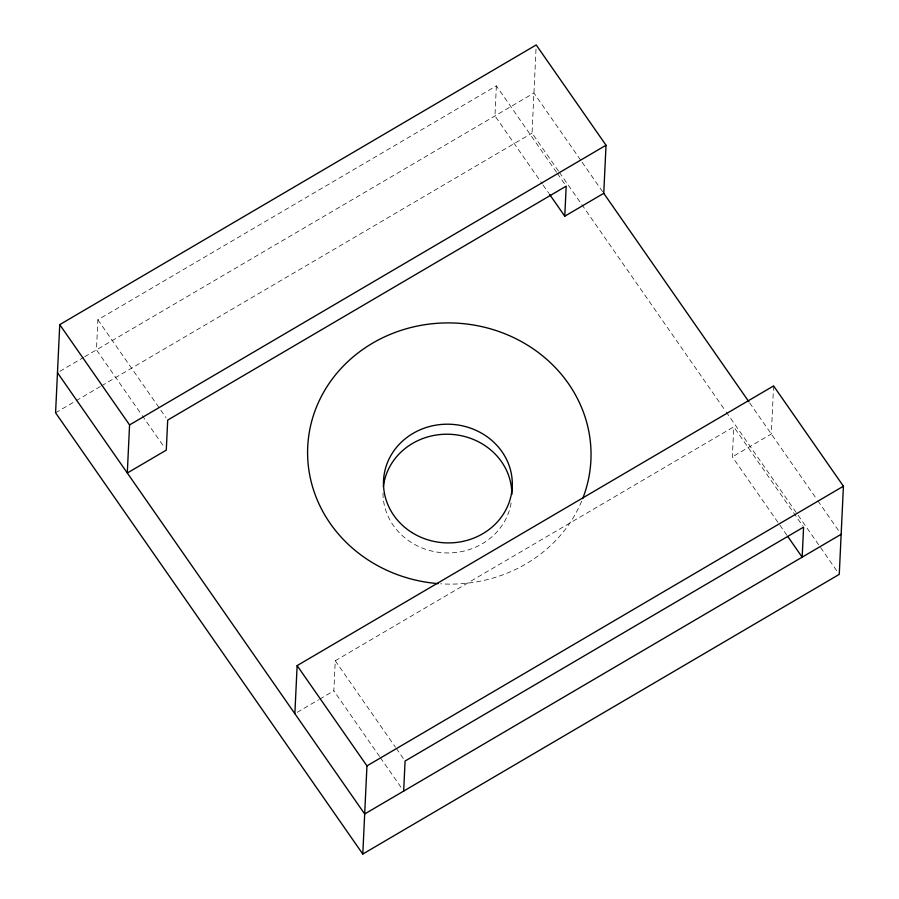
<?xml version="1.0" encoding="UTF-8"?>
<svg xmlns="http://www.w3.org/2000/svg" width="899" height="899" viewBox="0 0 899 899"><rect width="100%" height="100%" fill="white"/><g stroke="black" fill="none" stroke-linecap="round" stroke-linejoin="round"><path stroke-width="0.67" stroke-dasharray="4.5 3.37" d="M556.56 172.316L496.372 85.866L97.879 319.797L96.463 349.846L141.401 414.394M379.592 756.509L333.844 690.814L335.26 660.754L733.764 426.834L802.773 525.96M496.372 85.866L494.956 115.915L542.311 183.924M558.515 171.125L532.051 133.108L536.141 46.321M786.917 535.265L732.348 456.883L733.764 426.834M773.59 385.918L771.331 434.003L732.348 456.883M59.84 371.343L83.461 357.476M84.641 356.779L533.939 93.035L581.293 161.045M55.581 412.798L74.932 401.448M76.145 400.729L100.328 386.536M101.542 385.828L532.051 133.108M297.221 712.311L318.493 699.827M319.673 699.13L333.844 690.814M582.091 162.202L603.757 193.319M749.676 402.909L817.067 499.709M817.876 500.855L839.542 531.983M559.324 172.282L580.979 203.388M581.777 204.534L725.358 410.764M726.156 411.911L836.845 570.899M557.369 173.473L564.583 183.845M543.108 185.082L548.727 193.15M97.879 319.797L166.09 417.765M335.26 660.754L395.448 747.204M396.257 748.361L404.28 759.891M142.199 415.552L164.674 447.826M380.389 757.666L402.067 788.794M511.115 502.946A64.436 59.356 2.7 0 1 442.375 552.728A64.436 59.356 2.7 0 1 382.996 492.742M581.664 501.159A141.75 130.58 2.7 0 1 440.667 583.811"/><path stroke-width="1.35" d="M748.878 401.752L603.757 193.319L606.027 145.233L536.209 44.95L59.739 324.64L55.581 412.798L362.791 854.05L839.261 574.36L843.419 486.202L773.59 385.918L297.131 665.608L294.861 713.694M59.739 324.64L129.568 424.924L127.298 473.009L166.281 450.129L167.697 420.08L566.19 186.149L564.774 216.198L603.757 193.319M362.791 854.05L366.949 765.892L297.131 665.608M403.662 791.098L405.078 761.037L803.582 527.117L802.166 557.166L787.715 536.422M129.568 424.924L606.027 145.233M366.949 765.892L843.419 486.202M841.149 534.287L364.679 813.977L57.48 372.725M549.525 194.308L564.774 216.198M383.379 486.651A64.436 59.356 2.7 0 1 451.141 434.341A64.436 59.356 2.7 0 1 511.846 494.416M438.15 583.62A141.75 130.58 2.7 0 1 309.571 430.722A141.75 130.58 2.7 0 1 485.269 327.438A141.75 130.58 2.7 0 1 582.676 498.664M411.866 532.511A64.436 59.356 2.7 0 0 512.16 488.168A64.436 59.356 2.7 0 0 419.653 430.003A64.436 59.356 2.7 0 0 411.866 532.511"/></g></svg>
